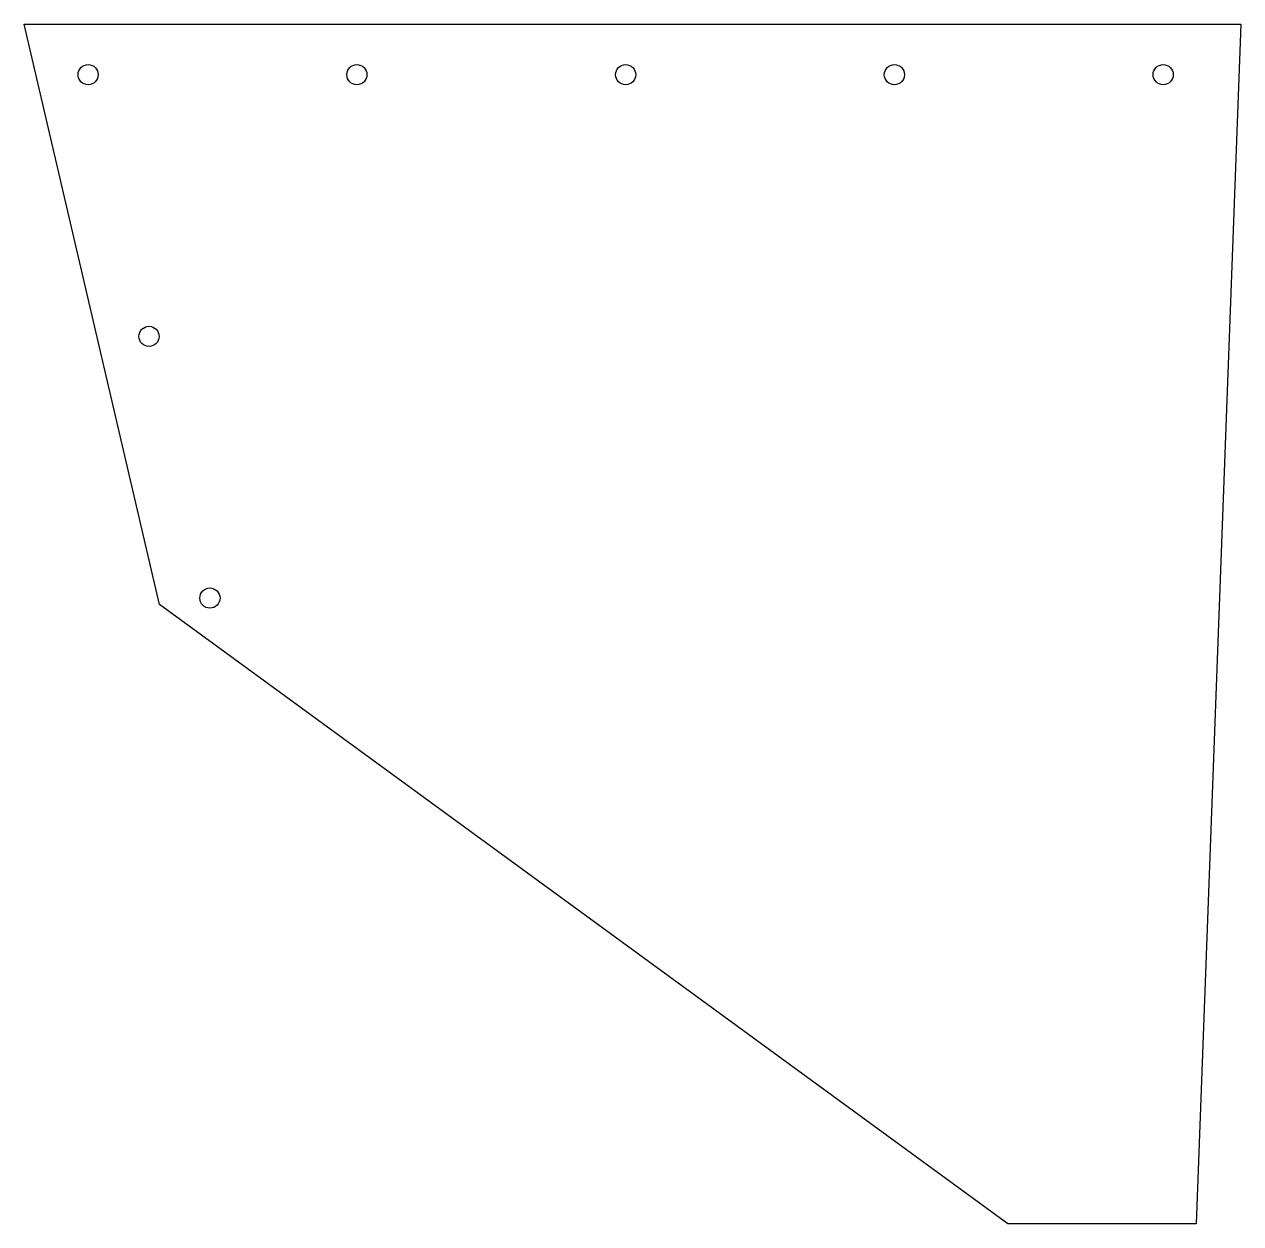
# Model space of a CAD drawing. Header units: millimetres. Extents: x 1256 to 1618, y 61 to 418.
import ezdxf

# ---------------------------------------------------------------- set-up
doc = ezdxf.new("R2010")
doc.units = ezdxf.units.MM
doc.layers.get('0').update_dxf_attribs({"linetype": 'CONTINUOUS'})

msp = doc.modelspace()

# ---------------------------------------------------------------- linework, layer by layer
msp.add_lwpolyline([(1256.29, 417.69), (1618.35, 417.69), (1605.07, 60.57), (1549.07, 60.57), (1296.5, 244.89)], close=True)
for centre in [(1275.28, 402.69), (1355.28, 402.69), (1435.28, 402.69), (1515.28, 402.69), (1595.28, 402.69), (1293.41, 324.77), (1311.54, 246.85)]:
    msp.add_circle(centre, 3)

doc.saveas('drawing.dxf')
